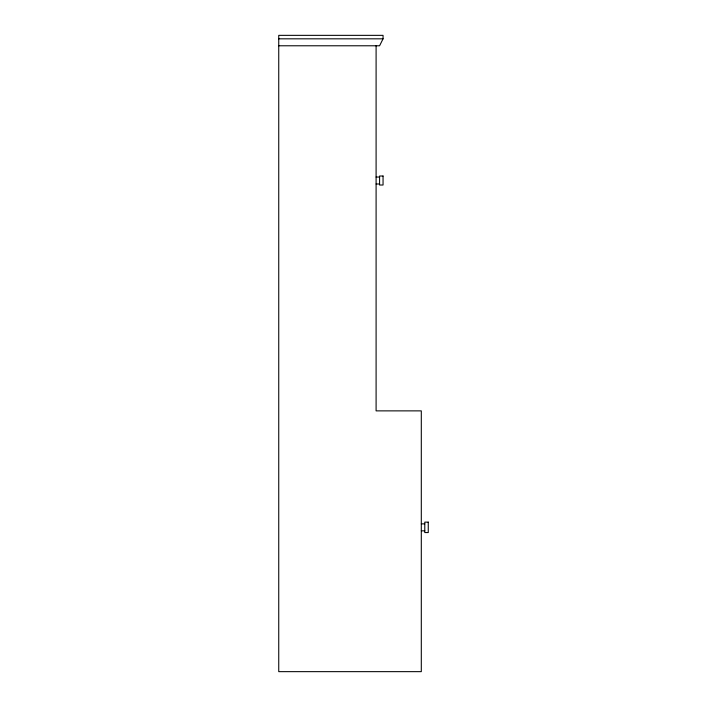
<?xml version="1.0" encoding="UTF-8"?>
<svg xmlns="http://www.w3.org/2000/svg" width="707" height="707" viewBox="0 0 707 707"><rect width="100%" height="100%" fill="white"/><g stroke="black" fill="none" stroke-linecap="round" stroke-linejoin="round"><path stroke-width="1.06" d="M376.097 45.778L376.097 410.873L421.301 410.873L421.301 671.65L278.744 671.65L278.744 35.35L383.053 35.35L383.053 38.823L379.579 45.778L278.744 45.778M278.744 38.823L383.053 38.823M376.097 177.042L379.579 177.042M376.097 183.997L379.579 183.997M421.301 523.878L424.783 523.878M421.301 530.833L424.783 530.833M383.053 176.016L379.579 176.016L379.579 185.022L383.053 185.022L383.053 176.016M428.256 522.137L424.783 522.137L424.783 532.565L428.256 532.565L428.256 522.137"/></g></svg>
